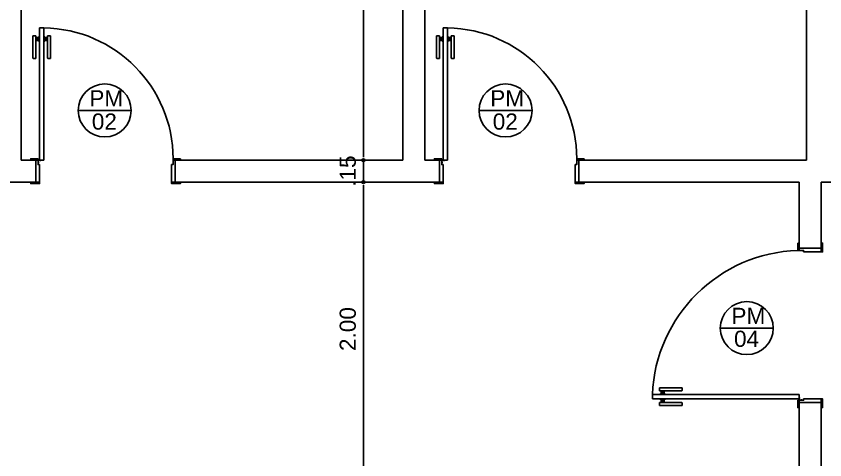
# Model space of a CAD drawing. Header units: millimetres. Extents: x 2125 to 3408, y 1171 to 1686.
# Drawn here: x 2446.72 to 2452.23, y 1448.91 to 1451.93 of the extents above; entities that cross this region are included whole.
import ezdxf

# ---------------------------------------------------------------- set-up
doc = ezdxf.new("R2010")
doc.units = ezdxf.units.MM
for name, color, linetype in [('cotas', 7, 'Continuous'), ('ESQUADRIAS', 7, 'Continuous'), ('Esquadrias portas', 7, 'Continuous'), ('JANELA2', 1, 'Continuous'), ('PAREDE', 4, 'Continuous'), ('TEXTO01', 7, 'Continuous')]:
    doc.layers.add(name, color=color, linetype=linetype)
doc.styles.add('ROMANS', font='arial.ttf')
doc.styles.add('TEXTO1', font='swissko.ttf', dxfattribs={"width": 0.6, "height": 0.1})
doc.dimstyles.new('ESCALA75', dxfattribs={"dimtxt": 0.11, "dimasz": 0.02, "dimexe": 0.02, "dimexo": 0.04, "dimgap": 0.05, "dimtad": 1, "dimzin": 4, "dimdsep": 46, "dimtxsty": 'ROMANS', "dimblk1": 'PPC', "dimblk2": 'PPC', "dimsah": 1, "dimcen": 0.02, "dimclrd": 7, "dimclre": 7, "dimclrt": 3, "dimazin": 1, "dimtfac": 1, "dimtix": 1, "dimtmove": 0, "dimatfit": 3, "dimldrblk": 'PPC', "dimfxl": 0, "dimtolj": 1, "dimtzin": 12, "dimarcsym": 0})

# ---------------------------------------------------------------- blocks, each defined once
blk = doc.blocks.new('P90_02')
at = {"layer": 'ESQUADRIAS', "color": 2}
for p, q in [((0.025, 0.075), (0.025, 0.975)), ((0.025, 0.975), (0.055, 0.975)), ((0.055, 0.975), (0.055, 0.075)), ((0.055, 0.075), (0.025, 0.075))]:
    blk.add_line(p, q, dxfattribs=at)
at = {"layer": 'ESQUADRIAS', "color": 3, "linetype": 'Continuous'}
for p, q in [((-0.02, 0.7698), (-0.02, 0.9215)), ((0, 0.9215), (0, 0.7698)), ((0.023, 0.88), (0.023, 0.92)), ((0.057, 0.88), (0.057, 0.92)), ((0.08, 0.9215), (0.08, 0.7698)), ((0.1, 0.7698), (0.1, 0.9215)), ((-0.0035, 0.7668), (-0.0175, 0.7668)), ((0.0835, 0.7668), (0.0975, 0.7668))]:
    blk.add_line(p, q, dxfattribs=at)
at = {"layer": 'ESQUADRIAS', "color": 3}
for p, q in [((0, 0.9215), (-0.02, 0.9215)), ((0, 0.91), (0.023, 0.91)), ((0, 0.9), (0.023, 0.9)), ((0, 0.89), (0.023, 0.89)), ((0.023, 0.92), (0.025, 0.92)), ((0.057, 0.92), (0.055, 0.92)), ((0.08, 0.91), (0.057, 0.91)), ((0.08, 0.9), (0.057, 0.9)), ((0.08, 0.89), (0.057, 0.89)), ((0.08, 0.9215), (0.1, 0.9215)), ((0.023, 0.88), (0.025, 0.88)), ((0.057, 0.88), (0.055, 0.88))]:
    blk.add_line(p, q, dxfattribs=at)
at = {"layer": 'ESQUADRIAS'}
for p, q in [((0.0165, 0.0585), (0.0165, 0.0615)), ((0.0315, 0.0735), (0.0285, 0.0735))]:
    blk.add_line(p, q, dxfattribs=at)
at = {"layer": 'ESQUADRIAS', "color": 3}
for points in [[(0.015, 0.085), (-0.035, 0.085), (-0.035, 0.075), (0.015, 0.075)], [(0.985, 0.085), (0.935, 0.085), (0.935, 0.075), (0.985, 0.075)], [(0.025, -0.075), (0, -0.075), (-0.035, -0.075), (-0.035, -0.085), (0.025, -0.085)], [(0.985, -0.075), (0.925, -0.075), (0.925, -0.085), (0.985, -0.085)]]:
    blk.add_lwpolyline(points, close=True, dxfattribs=at)
at = {"layer": 'ESQUADRIAS', "color": 2}
for points in [[(0.025, 0.045), (0.015, 0.045), (0.015, 0.075), (0, 0.075), (0, -0.075), (0.025, -0.075)], [(0.925, 0.045), (0.935, 0.045), (0.935, 0.075), (0.95, 0.075), (0.95, -0.075), (0.925, -0.075)]]:
    blk.add_lwpolyline(points, close=True, dxfattribs=at)
at = {"layer": 'ESQUADRIAS', "color": 1}
for points in [[(0.016, 0.0705, -0.236068), (0.015, 0.0725), (0.015, 0.07), (0.015, 0.05), (0.016, 0.05)], [(0.0195, 0.074, 0.236068), (0.0175, 0.075), (0.02, 0.075), (0.04, 0.075), (0.04, 0.074)]]:
    blk.add_lwpolyline(points, format="xyb", close=True, dxfattribs=at)
at = {"layer": 'ESQUADRIAS'}
for points in [[(0.0173, 0.0625), (0.0165, 0.0615), (0.016, 0.0615)], [(0.0173, 0.0575), (0.0165, 0.0585), (0.016, 0.0585)], [(0.0173, 0.0596), (0.0175, 0.0596), (0.0175, 0.0575), (0.0173, 0.0575), (0.0173, 0.0625), (0.0175, 0.0625), (0.0175, 0.0604), (0.0173, 0.0604)], [(0.0275, 0.0727), (0.0285, 0.0735), (0.0285, 0.074)], [(0.0304, 0.0727), (0.0304, 0.0725), (0.0325, 0.0725), (0.0325, 0.0727), (0.0275, 0.0727), (0.0275, 0.0725), (0.0296, 0.0725), (0.0296, 0.0727)], [(0.0325, 0.0727), (0.0315, 0.0735), (0.0315, 0.074)]]:
    blk.add_lwpolyline(points, dxfattribs=at)
at = {"layer": 'ESQUADRIAS', "color": 1}
blk.add_circle((0.0175, 0.0725), 0.0025, dxfattribs=at)
at = {"layer": 'ESQUADRIAS'}
blk.add_arc((0.0429, 0.083), 0.8921, 0.1295, 89.2231, dxfattribs=at)
at = {"layer": 'ESQUADRIAS', "color": 3, "linetype": 'Continuous'}
for centre, start, end in [((-0.017, 0.7698), 180, 260.5377), ((-0.003, 0.7698), 260.5377, 360), ((0.083, 0.7698), 180, 279.4623), ((0.097, 0.7698), 279.4623, 0)]:
    blk.add_arc(centre, 0.003, start, end, dxfattribs=at)
blk = doc.blocks.new('new block2')
at = {"layer": 'ESQUADRIAS', "color": 2}
for p, q in [((-0.09, 1.16), (-0.09, 0.16)), ((-0.09, 1.16), (-0.06, 1.16)), ((-0.06, 0.16), (-0.06, 1.16)), ((-0.09, 0.16), (-0.06, 0.16))]:
    blk.add_line(p, q, dxfattribs=at)
at = {"layer": 'ESQUADRIAS', "color": 3, "linetype": 'Continuous'}
for p, q in [((-0.135, 0.9598), (-0.135, 1.1115)), ((-0.115, 1.1115), (-0.115, 0.9598)), ((-0.092, 1.07), (-0.092, 1.11)), ((-0.058, 1.07), (-0.058, 1.11)), ((-0.035, 1.1115), (-0.035, 0.9598)), ((-0.015, 0.9598), (-0.015, 1.1115)), ((-0.1185, 0.9568), (-0.1325, 0.9568)), ((-0.0315, 0.9568), (-0.0175, 0.9568))]:
    blk.add_line(p, q, dxfattribs=at)
at = {"layer": 'ESQUADRIAS', "color": 3}
for p, q in [((-0.115, 1.1115), (-0.135, 1.1115)), ((-0.092, 1.11), (-0.09, 1.11)), ((-0.058, 1.11), (-0.06, 1.11)), ((-0.035, 1.1115), (-0.015, 1.1115)), ((-0.115, 1.1), (-0.092, 1.1)), ((-0.115, 1.09), (-0.092, 1.09)), ((-0.115, 1.08), (-0.092, 1.08)), ((-0.092, 1.07), (-0.09, 1.07)), ((-0.058, 1.07), (-0.06, 1.07)), ((-0.035, 1.1), (-0.058, 1.1)), ((-0.035, 1.09), (-0.058, 1.09)), ((-0.035, 1.08), (-0.058, 1.08))]:
    blk.add_line(p, q, dxfattribs=at)
at = {"layer": 'ESQUADRIAS'}
for p, q in [((-0.0665, 0.1585), (-0.0635, 0.1585)), ((-0.0515, 0.1435), (-0.0515, 0.1465))]:
    blk.add_line(p, q, dxfattribs=at)
at = {"layer": 'ESQUADRIAS', "color": 3}
for points in [[(-1.12, 0.17), (-1.07, 0.17), (-1.07, 0.16), (-1.12, 0.16)], [(-0.05, 0.17), (0, 0.17), (0, 0.16), (-0.05, 0.16)], [(-1.12, 0.01), (-1.06, 0.01), (-1.06, 0), (-1.12, 0)], [(-0.06, 0.01), (-0.035, 0.01), (0, 0.01), (0, 0), (-0.06, 0)]]:
    blk.add_lwpolyline(points, close=True, dxfattribs=at)
at = {"layer": 'ESQUADRIAS', "color": 2}
for points in [[(-1.06, 0.13), (-1.07, 0.13), (-1.07, 0.16), (-1.085, 0.16), (-1.085, 0.01), (-1.06, 0.01)], [(-0.06, 0.13), (-0.05, 0.13), (-0.05, 0.16), (-0.035, 0.16), (-0.035, 0.01), (-0.06, 0.01)]]:
    blk.add_lwpolyline(points, close=True, dxfattribs=at)
at = {"layer": 'ESQUADRIAS', "color": 1}
for points in [[(-0.0545, 0.159, -0.236068), (-0.0525, 0.16), (-0.055, 0.16), (-0.075, 0.16), (-0.075, 0.159)], [(-0.051, 0.1555, 0.236068), (-0.05, 0.1575), (-0.05, 0.155), (-0.05, 0.135), (-0.051, 0.135)]]:
    blk.add_lwpolyline(points, format="xyb", close=True, dxfattribs=at)
at = {"layer": 'ESQUADRIAS'}
for points in [[(-0.0675, 0.1577), (-0.0665, 0.1585), (-0.0665, 0.159)], [(-0.0654, 0.1577), (-0.0654, 0.1575), (-0.0675, 0.1575), (-0.0675, 0.1577), (-0.0625, 0.1577), (-0.0625, 0.1575), (-0.0646, 0.1575), (-0.0646, 0.1577)], [(-0.0625, 0.1577), (-0.0635, 0.1585), (-0.0635, 0.159)], [(-0.0523, 0.1446), (-0.0525, 0.1446), (-0.0525, 0.1425), (-0.0523, 0.1425), (-0.0523, 0.1475), (-0.0525, 0.1475), (-0.0525, 0.1454), (-0.0523, 0.1454)], [(-0.0523, 0.1475), (-0.0515, 0.1465), (-0.051, 0.1465)], [(-0.0523, 0.1425), (-0.0515, 0.1435), (-0.051, 0.1435)]]:
    blk.add_lwpolyline(points, dxfattribs=at)
at = {"layer": 'ESQUADRIAS', "color": 1}
blk.add_circle((-0.0525, 0.1575), 0.0025, dxfattribs=at)
at = {"layer": 'ESQUADRIAS', "color": 3, "linetype": 'Continuous'}
for centre, start, end in [((-0.132, 0.9598), 180, 260.5377), ((-0.118, 0.9598), 260.5377, 360), ((-0.032, 0.9598), 180, 279.4623), ((-0.018, 0.9598), 279.4623, 0)]:
    blk.add_arc(centre, 0.003, start, end, dxfattribs=at)
at = {"layer": 'Esquadrias portas'}
blk.add_arc((-0.0469, 0.1373), 1.0236, 92.4121, 178.1744, dxfattribs=at)
blk = doc.blocks.new('PPC')
at = {"color": 2}
blk.add_circle((0, 0), 0.5, dxfattribs=at)
blk = doc.blocks.new('*D930')
at = {"layer": 'cotas', "color": 7, "lineweight": -2, "transparency": 16777216}
for p, q in [((2449.3556, 1450.8006), (2449.0694, 1450.8006)), ((2449.0894, 1448.8206), (2449.0894, 1450.7806)), ((2449.3894, 1448.8006), (2449.0694, 1448.8006))]:
    blk.add_line(p, q, dxfattribs=at)
at = {"layer": 'DEFPOINTS', "color": 0, "transparency": 16777216}
for p in [(2449.0894, 1450.8006), (2449.3956, 1450.8006), (2449.5654, 1448.8006)]:
    blk.add_point(p, dxfattribs=at)
at = {"layer": 'cotas', "color": 7, "lineweight": -2, "transparency": 16777216, "xscale": 0.02, "yscale": 0.02, "zscale": 0.02}
for p, rotation in [((2449.0894, 1450.8006), 90), ((2449.0894, 1448.8006), 270)]:
    blk.add_blockref('PPC', p, dxfattribs=dict(at, rotation=rotation))
at = {"layer": 'cotas', "color": 3, "transparency": 16777216, "insert": (2448.9833, 1449.8006), "char_height": 0.11, "attachment_point": 5, "rotation": 90, "style": 'ROMANS'}
blk.add_mtext('\\A1;2.00', dxfattribs=at)
blk = doc.blocks.new('*D931')
at = {"layer": 'cotas', "color": 7, "lineweight": -2, "transparency": 16777216}
for p, q in [((2449.3179, 1450.9506), (2449.0694, 1450.9506)), ((2449.0894, 1450.9706), (2449.0894, 1450.9906)), ((2449.0894, 1450.8006), (2449.0894, 1450.9506)), ((2449.3556, 1450.8006), (2449.0694, 1450.8006)), ((2449.0894, 1450.7806), (2449.0894, 1450.7606))]:
    blk.add_line(p, q, dxfattribs=at)
at = {"layer": 'DEFPOINTS', "color": 0, "transparency": 16777216}
for p in [(2449.0894, 1450.9506), (2449.3579, 1450.9506), (2449.3956, 1450.8006)]:
    blk.add_point(p, dxfattribs=at)
at = {"layer": 'cotas', "color": 7, "lineweight": -2, "transparency": 16777216, "xscale": 0.02, "yscale": 0.02, "zscale": 0.02}
for p, rotation in [((2449.0894, 1450.9506), 270), ((2449.0894, 1450.8006), 90)]:
    blk.add_blockref('PPC', p, dxfattribs=dict(at, rotation=rotation))
at = {"layer": 'cotas', "color": 3, "transparency": 16777216, "insert": (2448.9833, 1450.8756), "char_height": 0.11, "attachment_point": 5, "rotation": 90, "style": 'ROMANS'}
blk.add_mtext('\\A1;.15', dxfattribs=at)
blk = doc.blocks.new('*D932')
at = {"layer": 'cotas', "color": 7, "lineweight": -2, "transparency": 16777216}
for p, q in [((2449.3179, 1454.4506), (2449.0694, 1454.4506)), ((2449.0894, 1450.9706), (2449.0894, 1454.4306)), ((2449.3179, 1450.9506), (2449.0694, 1450.9506))]:
    blk.add_line(p, q, dxfattribs=at)
at = {"layer": 'DEFPOINTS', "color": 0, "transparency": 16777216}
for p in [(2449.0894, 1454.4506), (2449.3579, 1454.4506), (2449.3579, 1450.9506)]:
    blk.add_point(p, dxfattribs=at)
at = {"layer": 'cotas', "color": 7, "lineweight": -2, "transparency": 16777216, "xscale": 0.02, "yscale": 0.02, "zscale": 0.02}
for p, rotation in [((2449.0894, 1454.4506), 90), ((2449.0894, 1450.9506), 270)]:
    blk.add_blockref('PPC', p, dxfattribs=dict(at, rotation=rotation))
at = {"layer": 'cotas', "color": 3, "transparency": 16777216, "insert": (2448.9832, 1452.7006), "char_height": 0.11, "attachment_point": 5, "rotation": 90, "style": 'ROMANS'}
blk.add_mtext('\\A1;3.50', dxfattribs=at)

msp = doc.modelspace()

# ---------------------------------------------------------------- linework, layer by layer
at = {"layer": 'PAREDE', "linetype": 'Continuous'}
for p, q in [((2446.7579, 1454.4506), (2446.7579, 1450.9506)), ((2449.3579, 1454.4506), (2449.3579, 1450.9506)), ((2449.5079, 1454.4506), (2449.5079, 1450.9506)), ((2452.1079, 1454.4506), (2452.1079, 1450.9506)), ((2446.8229, 1450.9506), (2446.7579, 1450.9506)), ((2449.3579, 1450.9506), (2447.8429, 1450.9506)), ((2449.5729, 1450.9506), (2449.5079, 1450.9506)), ((2452.1079, 1450.9506), (2450.5929, 1450.9506)), ((2446.8229, 1450.8006), (2446.5429, 1450.8006)), ((2449.5729, 1450.8006), (2447.8429, 1450.8006)), ((2452.0579, 1450.8006), (2450.5929, 1450.8006)), ((2452.0579, 1450.8006), (2452.0579, 1450.3856)), ((2452.2079, 1450.8006), (2452.2079, 1450.3856)), ((2452.3229, 1450.8006), (2452.2079, 1450.8006)), ((2452.0579, 1449.2656), (2452.0579, 1448.8006)), ((2452.2079, 1449.2656), (2452.2079, 1448.8006))]:
    msp.add_line(p, q, dxfattribs=at)
at = {"layer": 'TEXTO01'}
for p, q in [((2447.1465, 1451.2887), (2447.5073, 1451.2887)), ((2449.8777, 1451.2887), (2450.2385, 1451.2887)), ((2451.5209, 1449.8072), (2451.8817, 1449.8072))]:
    msp.add_line(p, q, dxfattribs=at)
for centre in [(2447.3269, 1451.2887), (2450.0581, 1451.2887), (2451.7013, 1449.8072)]:
    msp.add_circle(centre, 0.1804, dxfattribs=at)

# ---------------------------------------------------------------- block references
at = {"layer": 'ESQUADRIAS'}
for p in [(2446.8579, 1450.8756), (2449.6079, 1450.8756)]:
    msp.add_blockref('P90_02', p, dxfattribs=at)
at = {"layer": 'JANELA2', "xscale": -1, "rotation": 90}
msp.add_blockref('new block2', (2452.2179, 1449.2656), dxfattribs=at)

# ---------------------------------------------------------------- texts
at = {"layer": 'TEXTO01', "ltscale": 0.0001, "char_height": 0.11, "width": 0.330365, "attachment_point": 1, "style": 'TEXTO1'}
for s, insert in [('{\\fSansSerif|b0|i0|c2|p2;\\W1;PM}', (2447.2221, 1451.4267)), ('{\\fSansSerif|b0|i0|c2|p2;\\W1;PM}', (2449.9534, 1451.4267)), ('{\\fSansSerif|b0|i0|c2|p2;\\W1;02}', (2447.2392, 1451.2682)), ('{\\fSansSerif|b0|i0|c2|p2;\\W1;02}', (2449.9704, 1451.2682)), ('{\\fSansSerif|b0|i0|c2|p2;\\W1;PM}', (2451.5965, 1449.9452)), ('{\\fSansSerif|b0|i0|c2|p2;\\W1;04}', (2451.6143, 1449.7895))]:
    msp.add_mtext(s, dxfattribs=dict(at, insert=insert))

# ---------------------------------------------------------------- dimensions: what is measured, and where the dimension line sits
at = {"layer": 'cotas'}
for base, p1, p2, picture, middle in [((2449.0894, 1454.4506), (2449.3579, 1450.9506), (2449.3579, 1454.4506), '*D932', (2448.9832, 1452.7006)), ((2449.0894, 1450.9506), (2449.3956, 1450.8006), (2449.3579, 1450.9506), '*D931', (2448.9833, 1450.8756)), ((2449.0894, 1450.8006), (2449.5654, 1448.8006), (2449.3956, 1450.8006), '*D930', (2448.9833, 1449.8006))]:
    dim = msp.add_linear_dim(base=base, p1=p1, p2=p2, angle=90, dimstyle='ESCALA75', override={"dimtmove": 1}, dxfattribs=at)
    dim.commit()
    dim.dimension.update_dxf_attribs({"geometry": picture, "text_midpoint": middle})

doc.saveas('drawing.dxf')
